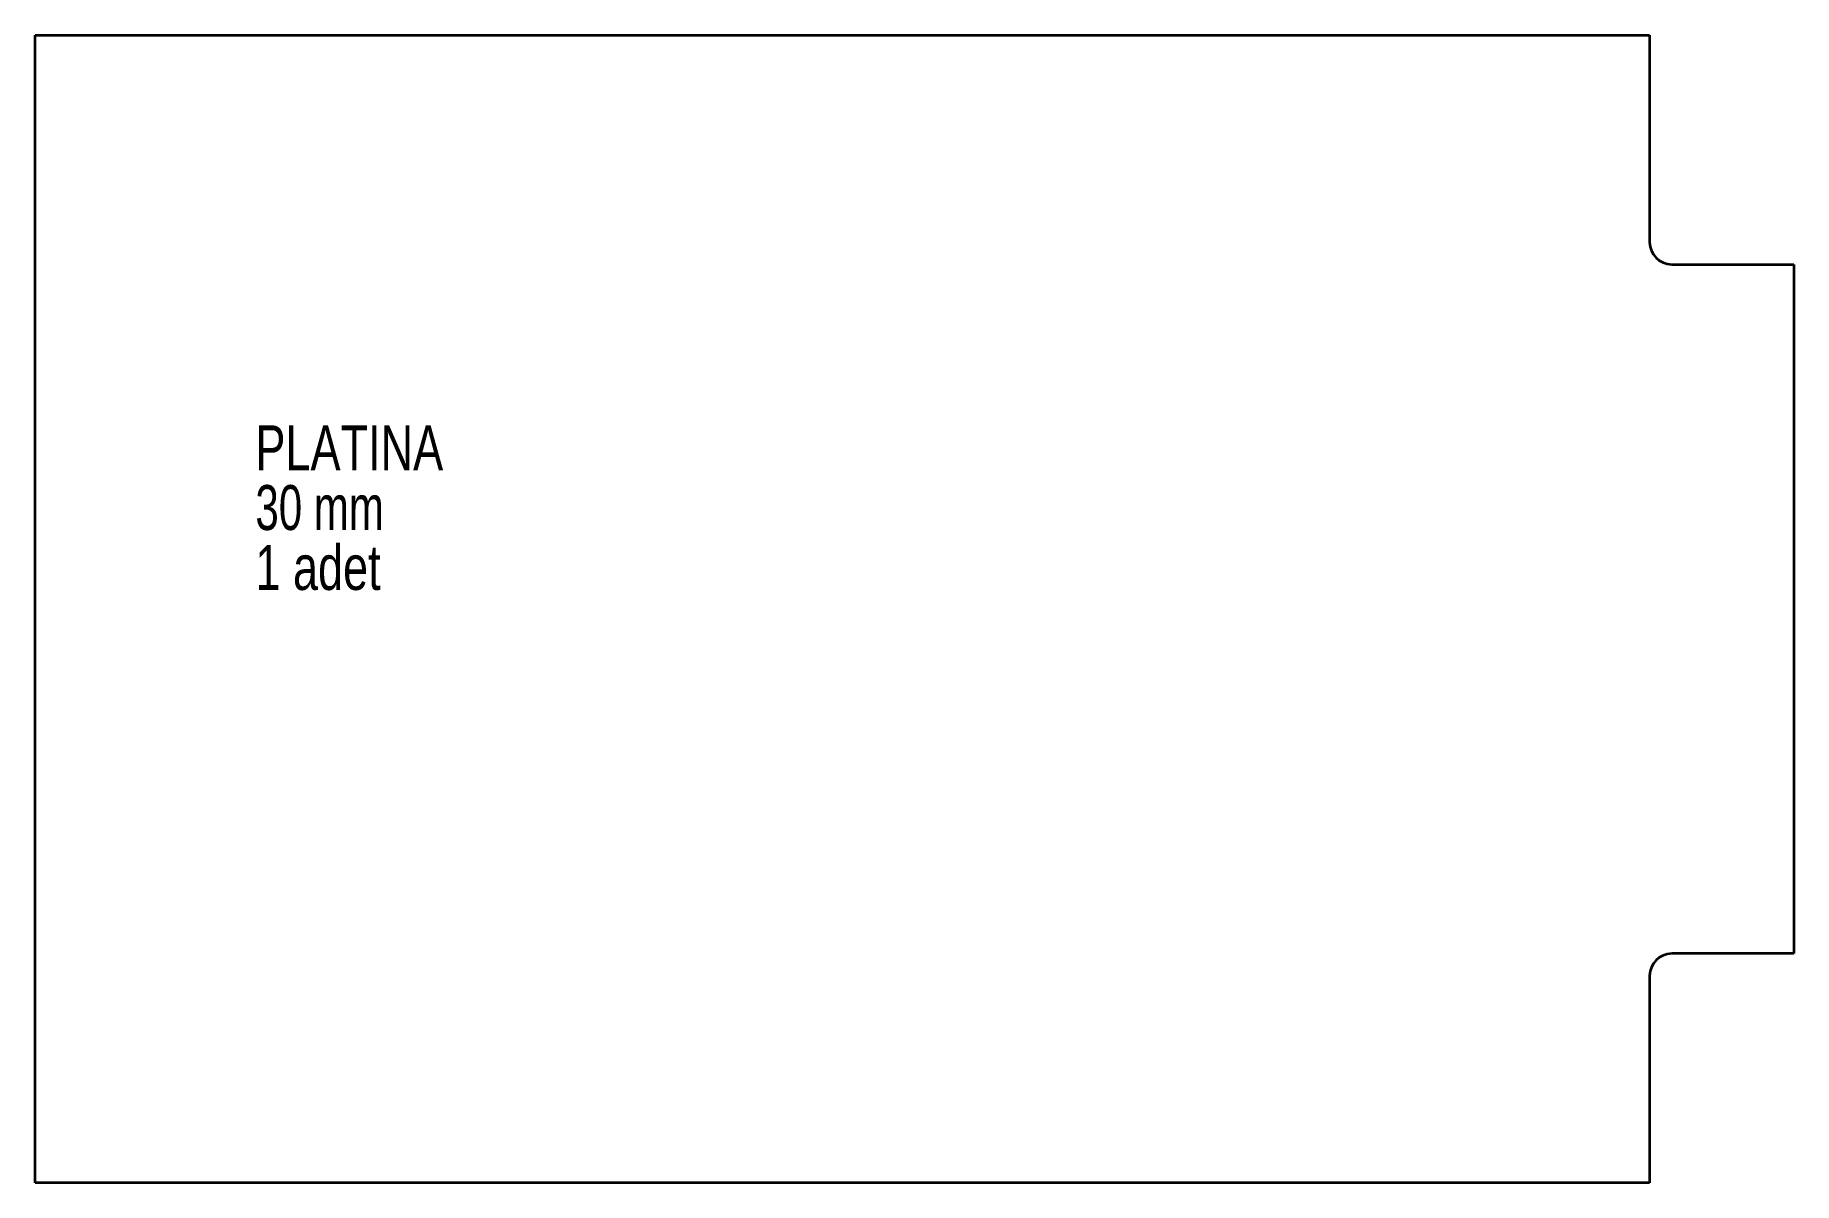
# Model space of a CAD drawing. Header units: millimetres. Extents: x -292 to 744, y -184 to 492.
import ezdxf

# ---------------------------------------------------------------- set-up
doc = ezdxf.new("R2010")
doc.units = ezdxf.units.MM
doc.styles.add('SLDTEXTSTYLE0', font='TXT', dxfattribs={"width": 0.75})
doc.styles.add('SLDTEXTSTYLE1', font='TXT', dxfattribs={"width": 0.7})

msp = doc.modelspace()

# ---------------------------------------------------------------- linework, layer by layer
at = {"color": 7, "linetype": 'Continuous', "lineweight": 35}
for p, q in [((-291.5, -184.1), (-291.5, 491.9)), ((-291.5, 491.9), (659.5, 491.9)), ((659.5, 491.9), (659.5, 369.9)), ((672.5, 356.9), (744.5, 356.9)), ((744.5, 356.9), (744.5, -49.1)), ((744.5, -49.1), (672.5, -49.1)), ((659.5, -62.1), (659.5, -184.1)), ((659.5, -184.1), (-291.5, -184.1))]:
    msp.add_line(p, q, dxfattribs=at)
for centre, start, end in [((672.5, 369.9), 180, 270), ((672.5, -62.1), 90, 180)]:
    msp.add_arc(centre, 13, start, end, dxfattribs=at)

# ---------------------------------------------------------------- texts
at = {"color": 7, "linetype": 'Continuous', "lineweight": 0, "char_height": 26.46, "attachment_point": 1}
for s, insert, style in [('PLATINA', (-161.8, 262.1), 'SLDTEXTSTYLE0'), ('30 mm', (-161.8, 226.9), 'SLDTEXTSTYLE1'), ('1 adet', (-161.8, 191.6), 'SLDTEXTSTYLE0')]:
    msp.add_mtext(s, dxfattribs=dict(at, insert=insert, style=style))

doc.saveas('drawing.dxf')
